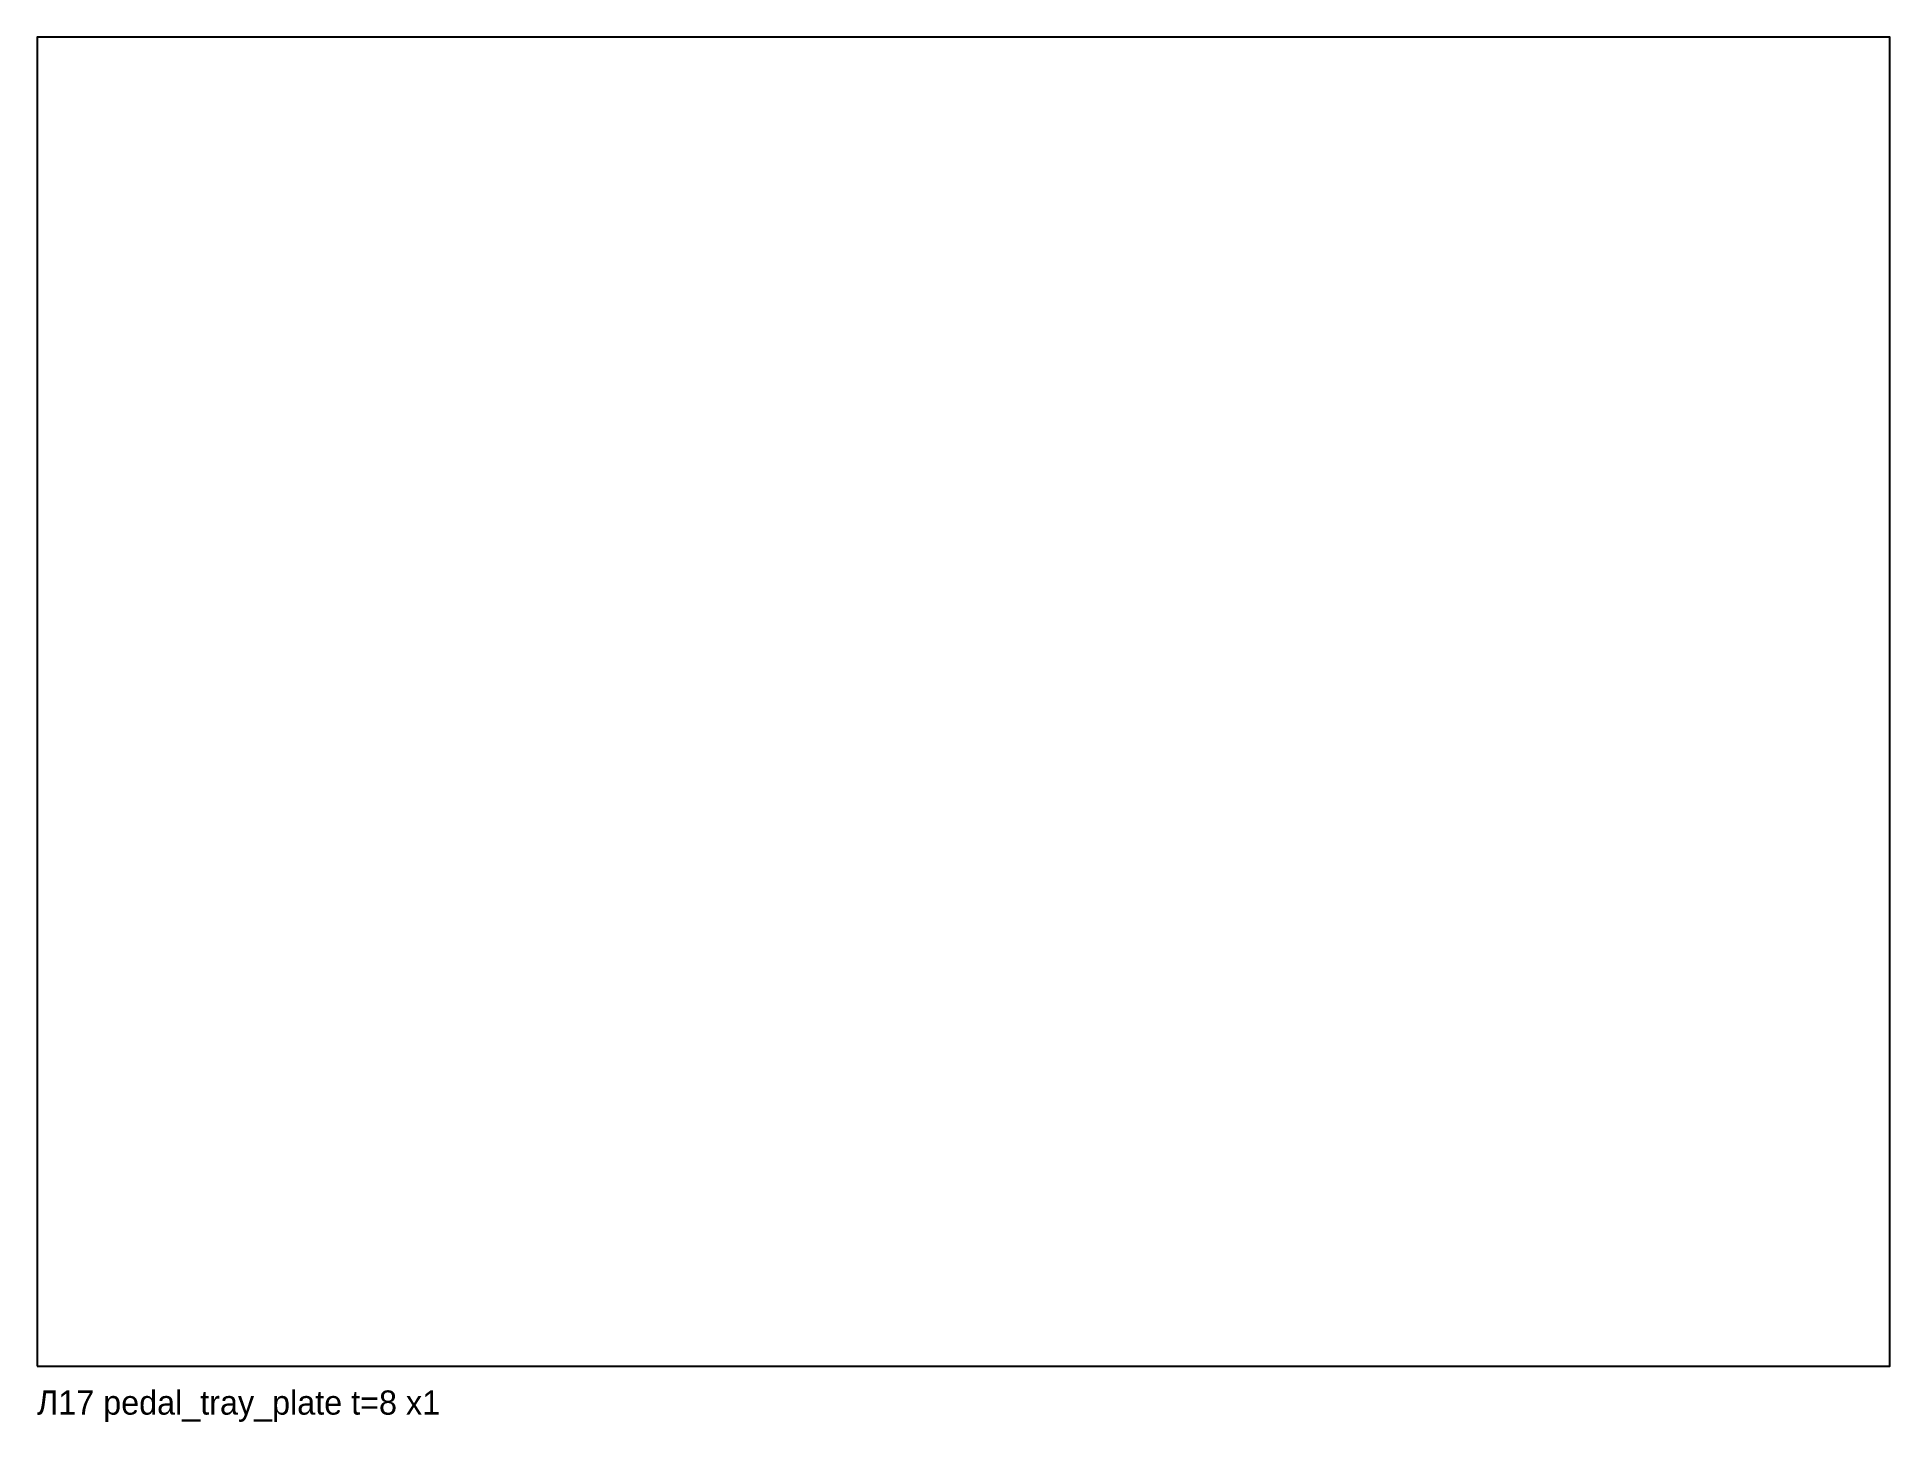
# Model space of a CAD drawing. Header units: millimetres. Extents: x 0 to 460, y -14 to 330.
import ezdxf

# ---------------------------------------------------------------- set-up
doc = ezdxf.new("R2010")
doc.units = ezdxf.units.MM

msp = doc.modelspace()

# ---------------------------------------------------------------- linework, layer by layer
at = {"layer": 'CUT'}
msp.add_lwpolyline([(0, 0), (230, 0), (460, 0), (460, 165), (460, 330), (230, 330), (0, 330), (0, 165), (0, 0)], close=True, dxfattribs=at)

# ---------------------------------------------------------------- texts
at = {"layer": 'TEXT'}
msp.add_text('Л17 pedal_tray_plate t=8 x1', height=6, dxfattribs=at).set_placement((0, -12))

doc.saveas('drawing.dxf')
